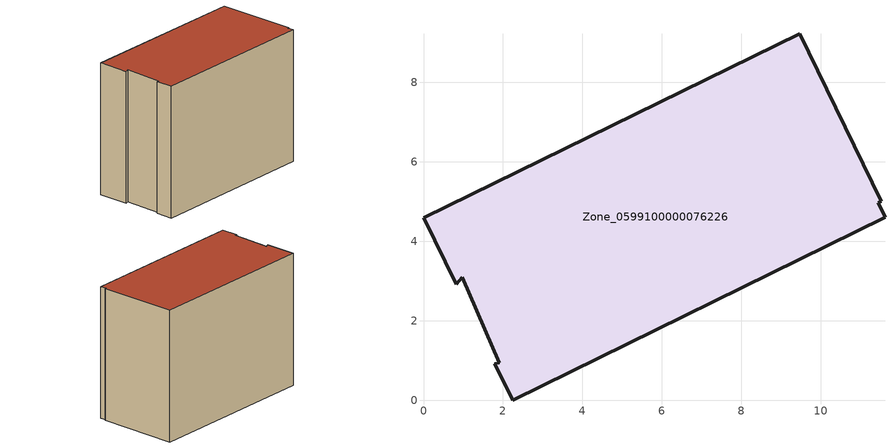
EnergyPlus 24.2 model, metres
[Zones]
Zone_0599100000076226
 floor ground (C_G): 1.91,0.95 0.97,3.09 0.82,2.92 0,4.59 9.46,9.22 11.51,5 11.44,4.97 11.61,4.6 2.24,0 1.79,0.92 z0
 wall outside (C_F): 11.51,5 9.46,9.22 0,4.59 0.82,2.92 0.97,3.09 1.91,0.95 1.79,0.92 2.24,0 11.61,4.6 11.44,4.97 11.51,5 z0:7.89
 roof outside (C_R): 0.97,3.09 1.91,0.95 1.79,0.92 2.24,0 11.61,4.6 11.44,4.97 11.51,5 9.46,9.22 0,4.59 0.82,2.92 z7.89
[BUILDING]
Pand.0599100000076226: North Axis=0; Terrain=City; Loads Convergence Tolerance Value=0.04; Temperature Convergence Tolerance Value=0.4; Solar Distribution=FullExterior; Maximum Number of Warmup Days=25; Minimum Number of Warmup Days=1
[Site:Location]
Rotterdam.The.Hague.AP_ZH_NLD Design_Conditions: Latitude=51.96; Longitude=4.45; Time Zone=1; Elevation=-4.5
[SITE:GROUNDTEMPERATURE:BUILDINGSURFACE]
18, 18, 18, 18, 18, 18, 18, 18, 18, 18, 18, 18
[MATERIAL] Thermal Absorptance=0.9; Solar Absorptance=0.7; Visible Absorptance=0.7
Name | Roughness | Thickness | Conductivity | Density | Specific Heat
G.TI.1975-1991 | MediumSmooth | 0.15 | 0.288461 | 540 | 1210
F.TI.1975-1991 | Rough | 0.3 | 0.230769 | 1920 | 840
R.TI.1975-1991 | MediumRough | 0.2 | 0.153846 | 1500 | 1000
[CONSTRUCTION]
C_G: G.TI.1975-1991
C_F: F.TI.1975-1991
C_R: R.TI.1975-1991
[ZONE]
Zone_0599100000076226: Type=1; Multiplier=1; Ceiling Height=Autocalculate; Volume=Autocalculate; Floor Area=autocalculate; Part of Total Floor Area=Yes
[ZONEINFILTRATION:DESIGNFLOWRATE]
Infil_Zone_0599100000076226: Zone or ZoneList or Space or SpaceList=Zone_0599100000076226; Schedule=AlwaysOn; Design Flow Rate Calculation Method=Flow/Area; Flow Rate per Floor Area=0.003; Constant Term Coefficient=1; Temperature Term Coefficient=0; Velocity Term Coefficient=0; Velocity Squared Term Coefficient=0
[HVACTEMPLATE:ZONE:IDEALLOADSAIRSYSTEM]
Zone_0599100000076226: Maximum Heating Supply Air Temperature=50; Minimum Cooling Supply Air Temperature=13; Maximum Heating Supply Air Humidity Ratio=0.0156; Minimum Cooling Supply Air Humidity Ratio=0.0077; Heating Limit=NoLimit; Cooling Limit=NoLimit; Dehumidification Control Type=ConstantSensibleHeatRatio; Cooling Sensible Heat Ratio=0.7; Dehumidification Setpoint=60; Humidification Control Type=None; Humidification Setpoint=30; Outdoor Air Method=None; Outdoor Air Flow Rate per Person=0.00944; Outdoor Air Flow Rate per Zone Floor Area=0; Outdoor Air Flow Rate per Zone=0; Demand Controlled Ventilation Type=None; Outdoor Air Economizer Type=NoEconomizer; Heat Recovery Type=None; Sensible Heat Recovery Effectiveness=0.7; Latent Heat Recovery Effectiveness=0.65
[ZONECONTROL:THERMOSTAT]
ThermostatControl_Zone_0599100000076226: Zone or ZoneList=Zone_0599100000076226; Control Type Schedule=DualSetpointControlType; Control 1=Thermostat_Zone_0599100000076226; Temperature Difference Between Cutout And Setpoint=0
[THERMOSTATSETPOINT:DUALSETPOINT]
Thermostat_Zone_0599100000076226: Heating Setpoint Temperature Schedule=HeatingSetpoint_Zone_0599100000076226; Cooling Setpoint Temperature Schedule=CoolingSetpoint_Zone_0599100000076226
[SCHEDULE:COMPACT]
HeatingSetpoint_Zone_0599100000076226: Through: 12/31, For: AllDays, Until: 24:00, 21
CoolingSetpoint_Zone_0599100000076226: Through: 12/31, For: AllDays, Until: 24:00, 24
DualSetpointControlType: Through: 12/31, For: AllDays, Until: 24:00, 4
AlwaysOn: Through: 12/31, For: AllDays, Until: 24:00, 1
